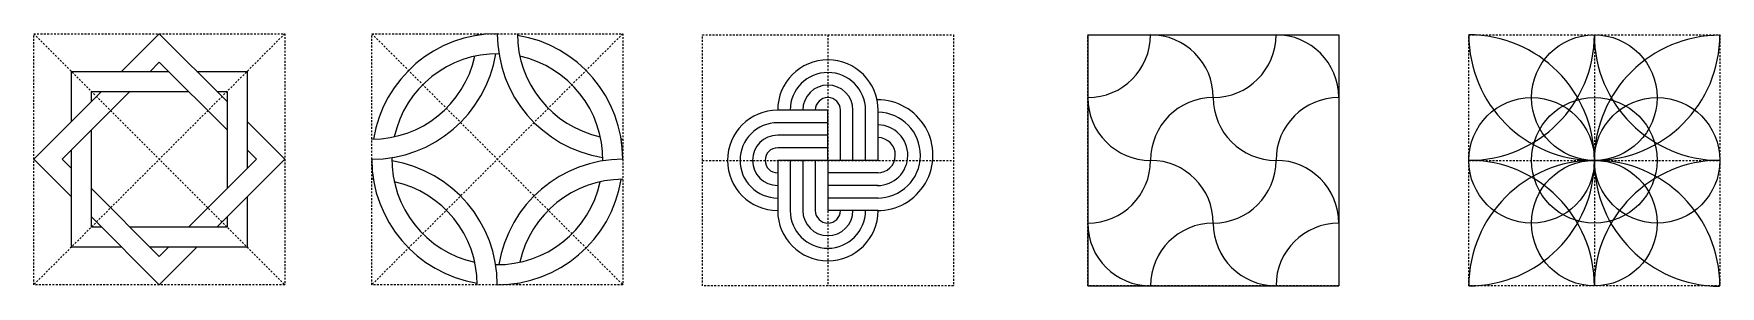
# Model space of a CAD drawing. Header units: millimetres. Extents: x 215 to 887, y 235 to 336.
import ezdxf

# ---------------------------------------------------------------- set-up
doc = ezdxf.new("R2010")
doc.units = ezdxf.units.MM
doc.linetypes.add('JIS_02_0.7', pattern=[1.35, 0.75, -0.6])

msp = doc.modelspace()

# ---------------------------------------------------------------- linework, layer by layer
at = {"linetype": 'JIS_02_0.7'}
for p, q in [((215.2, 336.09), (315.2, 236.09)), ((315.2, 336.09), (215.2, 236.09)), ((349.87, 336.09), (449.87, 236.09)), ((449.87, 336.09), (349.87, 236.09)), ((531.55, 335.65), (531.55, 235.65)), ((836.87, 335.65), (836.87, 235.65)), ((481.55, 285.65), (581.55, 285.65)), ((786.87, 285.65), (886.87, 285.65))]:
    msp.add_line(p, q, dxfattribs=at)
for p, q in [((265.2, 336.09), (250.2, 321.09)), ((292.2, 309.09), (265.2, 336.09)), ((635.07, 335.65), (635.07, 235.65)), ((635.07, 335.65), (735.07, 335.65)), ((735.07, 335.65), (735.07, 235.65)), ((265.2, 324.78), (261.52, 321.09)), ((292.2, 297.78), (265.2, 324.78)), ((242.2, 313.09), (215.2, 286.09)), ((253.52, 313.09), (226.52, 286.09)), ((531.55, 305.65), (511.55, 305.65)), ((531.55, 285.65), (531.55, 305.65)), ((536.55, 285.65), (536.55, 305.65)), ((541.55, 285.65), (541.55, 305.65)), ((546.55, 285.65), (546.55, 305.65)), ((551.55, 285.65), (551.55, 305.65)), ((315.2, 286.09), (300.2, 301.09)), ((531.55, 300.65), (511.55, 300.65)), ((531.55, 295.65), (511.55, 295.65)), ((303.89, 286.09), (300.2, 289.78)), ((531.55, 290.65), (511.55, 290.65)), ((215.2, 286.09), (230.2, 271.09)), ((226.52, 286.09), (230.2, 282.4)), ((276.89, 259.09), (303.89, 286.09)), ((288.2, 259.09), (315.2, 286.09)), ((531.55, 285.65), (511.55, 285.65)), ((511.55, 285.65), (511.55, 265.65)), ((516.55, 285.65), (516.55, 265.65)), ((521.55, 285.65), (521.55, 265.65)), ((526.55, 285.65), (526.55, 265.65)), ((551.55, 285.65), (531.55, 285.65)), ((531.55, 285.65), (531.55, 265.65)), ((551.55, 280.65), (531.55, 280.65)), ((551.55, 275.65), (531.55, 275.65)), ((238.2, 274.4), (265.2, 247.4)), ((551.55, 270.65), (531.55, 270.65)), ((238.2, 263.09), (265.2, 236.09)), ((551.55, 265.65), (531.55, 265.65)), ((265.2, 236.09), (280.2, 251.09)), ((265.2, 247.4), (268.89, 251.09)), ((635.07, 235.65), (735.07, 235.65))]:
    msp.add_line(p, q)
for points in [[(215.2, 336.09), (315.2, 336.09), (315.2, 236.09), (215.2, 236.09)], [(349.87, 336.09), (449.87, 336.09), (449.87, 236.09), (349.87, 236.09)], [(481.55, 335.65), (581.55, 335.65), (581.55, 235.65), (481.55, 235.65)], [(635.07, 335.65), (735.07, 335.65), (735.07, 235.65), (635.07, 235.65)], [(786.87, 335.65), (886.87, 335.65), (886.87, 235.65), (786.87, 235.65)]]:
    msp.add_lwpolyline(points, close=True, dxfattribs=at)
for points in [[(230.2, 301.09), (230.2, 321.09), (268.89, 321.09)], [(280.2, 321.09), (300.2, 321.09), (300.2, 282.4)], [(238.2, 309.09), (238.2, 313.09), (276.89, 313.09)], [(288.2, 313.09), (292.2, 313.09), (292.2, 274.4)], [(242.2, 259.09), (238.2, 259.09), (238.2, 297.78)], [(250.2, 251.09), (230.2, 251.09), (230.2, 289.78)], [(300.2, 271.09), (300.2, 251.09), (261.52, 251.09)], [(292.2, 263.09), (292.2, 259.09), (253.52, 259.09)]]:
    msp.add_lwpolyline(points)
for centre in [(836.87, 310.65), (811.87, 285.65), (836.87, 285.67), (861.87, 285.65), (836.87, 260.65)]:
    msp.add_circle(centre, 25)
for centre, radius, start, end in [((399.87, 286.09), 50, 90, 170.78735), ((349.87, 336.09), 42, 359.12013, 0), ((449.87, 336.09), 50, 180, 260.78735), ((449.87, 336.09), 42, 180, 257.66997), ((399.87, 286.09), 50, 360, 80.78735), ((635.07, 335.65), 25, 270, 0), ((660.07, 310.65), 25, 0, 90), ((685.07, 335.65), 25, 270, 0), ((710.07, 310.65), 25, 0, 90), ((786.87, 335.65), 50, 270, 0), ((836.87, 335.65), 50, 180, 0), ((786.87, 285.65), 50, 270, 90), ((886.87, 335.65), 50, 180, 270), ((886.87, 285.49), 50, 89.81568, 269.81568), ((349.87, 336.09), 50, 270, 350.78735), ((349.87, 336.09), 42, 270, 347.66997), ((399.87, 286.09), 42, 89.12013, 167.66997), ((399.87, 286.09), 42, 359.12013, 77.66997), ((531.55, 305.65), 20, 0, 180), ((531.55, 305.65), 15, 0, 180), ((531.55, 305.65), 10, 0, 180), ((531.55, 305.65), 5, 0, 180), ((551.34, 287.71), 22.07, 269.43987, 90.56013), ((660.07, 310.65), 25, 180, 270), ((685.07, 285.65), 25, 90, 180), ((710.07, 310.65), 25, 180, 270), ((735.07, 285.65), 25, 90, 180), ((511.55, 285.65), 20, 90, 270), ((551.34, 287.71), 17.07, 269.43987, 89.27576), ((511.55, 285.65), 15, 90, 270), ((511.55, 285.65), 10, 90, 270), ((551.34, 287.71), 12.07, 269.43987, 88.97565), ((449.87, 336.09), 42, 269.12013, 270), ((511.55, 285.65), 5, 90, 270), ((551.34, 287.71), 7.07, 269.43987, 88.25072), ((399.87, 286.09), 50, 180, 260.78735), ((399.87, 286.09), 42, 179.12013, 257.66997), ((349.87, 236.09), 50, 0, 80.78735), ((449.87, 236.09), 50, 90, 170.78735), ((635.07, 285.65), 25, 270, 0), ((660.07, 260.65), 25, 0, 90), ((685.07, 285.65), 25, 270, 0), ((710.07, 260.65), 25, 0, 90), ((786.87, 235.65), 50, 0, 90), ((836.87, 235.65), 50, 0.00004, 180.00004), ((886.87, 235.65), 50, 90, 180), ((349.87, 236.09), 42, 89.12013, 90), ((349.87, 236.09), 42, 0, 77.66997), ((399.87, 286.09), 42, 269.12013, 347.66997), ((399.87, 286.09), 50, 270, 350.78735), ((449.87, 236.09), 42, 90, 167.66997), ((531.55, 265.65), 20, 180, 0), ((531.55, 265.65), 15, 180, 0), ((531.55, 265.65), 10, 180, 0), ((531.55, 265.65), 5, 180, 0), ((660.07, 260.65), 25, 180, 270), ((685.07, 235.65), 25, 90, 180), ((710.07, 260.65), 25, 180, 270), ((735.07, 235.65), 25, 90, 180), ((449.87, 236.09), 42, 179.12013, 180)]:
    msp.add_arc(centre, radius, start, end)

doc.saveas('drawing.dxf')
